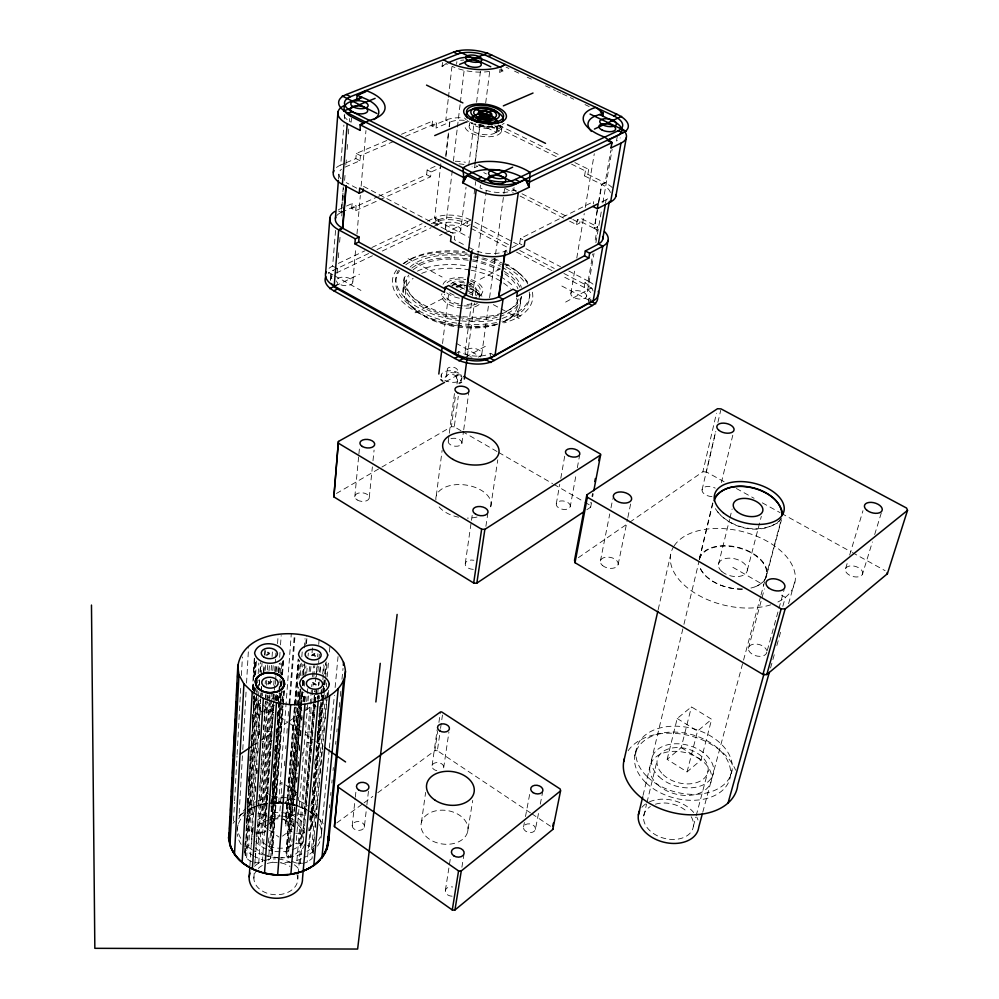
<?xml version="1.0" encoding="UTF-8"?>
<svg xmlns="http://www.w3.org/2000/svg" width="999" height="999" viewBox="0 0 999 999"><rect width="100%" height="100%" fill="white"/><g stroke="black" fill="none" stroke-linecap="round" stroke-linejoin="round"><path stroke-width="0.75" stroke-dasharray="5 3.75" d="M233.504 820.991L234.515 802.422M234.603 800.873L237.038 756.006M237.113 754.457L240.896 684.827M241.396 675.536L242.407 656.967M237.113 831.405L237.312 827.696M243.881 812.587L239.023 815.983L242.432 755.706M242.794 749.525L246.204 689.248M246.553 683.066L248.564 647.527M252.41 689.884L254.333 657.654M252.784 688.935L254.608 658.241M253.122 689.335L253.484 683.191M253.858 677.047L254.857 660.152M253.634 690.571L253.821 687.462M254.47 676.56L255.407 660.976M247.228 802.734L247.515 798.076M248.539 781.031L248.813 776.385M249.75 760.888L250.025 756.231M250.949 740.734L251.236 736.088M252.26 719.043L252.535 714.385M253.471 698.925L253.646 695.853M253.746 694.317L254.208 686.65M254.845 675.911L255.769 660.576M251.748 861.65C242.67 858.541 244.48 847.814 245.467 840.409M246.029 831.106L246.778 818.718M247.24 810.963L247.989 798.563M248.451 790.808L249.3 776.86M249.762 769.118L250.512 756.718M251.161 745.866L251.823 735.014M252.285 727.272L253.034 714.872M253.496 707.117L254.158 696.266M254.52 690.072L254.708 686.975M246.94 818.705L246.378 828.009L252.148 831.967M247.04 817.157L248.164 798.538M248.539 792.332L249.475 776.822M249.563 775.274L250.687 756.655M250.774 755.107L251.998 734.939M252.085 733.391L253.209 714.772M253.496 710.139L254.333 696.315M255.619 674.812L256.456 660.988M244.718 852.809L245.729 840.908M245.829 839.36L251.261 749.487M251.348 747.939L254.533 695.254M254.62 693.706L254.995 687.512M245.205 855.431L251.598 750.012M251.686 748.463L254.782 697.314M255.17 691.108L255.357 688.011M245.167 850.211L246.541 847.801L255.694 697.552M246.616 857.879L256.693 693.556M256.78 692.007L257.068 687.349M248.576 830.069L256.755 696.852M256.855 695.316L257.13 690.709M257.605 683.029L257.792 679.957M258.179 673.813L258.828 663.061M246.541 847.801L248.714 845.753L257.829 698.651M258.404 689.36L258.978 680.069M257.892 706.917L258.466 697.702M258.554 696.166L258.841 691.558M259.228 685.414L259.603 679.27M260.09 671.603L260.652 662.387M247.902 816.658L251.261 814.747L258.479 698.588L253.284 701.985M259.34 684.802L259.715 678.671M260.102 672.539L260.677 663.348M251.436 831.68L259.703 699.999M261.238 675.436L262.013 663.149M249.925 865.758L252.085 831.593M258.329 736.375L260.664 699.425M260.751 697.876L261.051 693.269M261.139 691.72L261.438 687.1M260.764 698.701L251.561 844.192L248.714 845.753M260.864 697.152L261.151 692.519M261.251 690.971L261.538 686.325M252.959 832.142L253.359 825.823L252.959 826.523A27.285 19.618 3 0 0 253.072 836.712M254.245 811.875L254.733 804.133M255.519 791.745L256.019 784.003M256.706 773.151L257.292 763.86M257.979 753.021L258.466 745.279M259.166 734.427L259.752 725.137M257.08 773.576L257.28 770.479M259.553 734.864L259.752 731.768M260.826 714.747L261.026 711.65M263.574 671.678L264.061 664.01M264.648 654.82L264.935 650.224M262.387 695.928L262.525 692.707M263.873 672.589L264.373 664.81M264.972 655.469L265.272 650.811M265.197 670.404L265.597 664.223M265.197 683.878L265.397 680.781M253.871 878.221L254.283 872.002M254.782 864.247L255.494 853.383M256.006 845.616L256.805 833.203M258.541 805.806L259.24 794.967M259.752 787.237L260.564 774.849M260.964 768.668L261.875 754.732M262.275 748.538L263.087 736.163M263.486 729.969L264.398 716.046M264.498 714.497L265.309 702.122M265.609 697.477L265.809 694.417M266.408 685.227L266.808 679.095M267.407 669.917L267.807 663.786M255.732 853.396L255.12 862.699L262.325 862.774L273.189 704.819M255.831 851.847L265.659 701.535M265.759 699.987L266.171 693.793M255.544 832.841L258.304 833.079L266.97 701.735M267.083 700.187L267.482 694.005M269.018 670.829L269.418 664.647M258.454 842.931L267.782 702.197M267.882 700.649L268.294 694.467M267.095 816.108L261.551 813.923L269.006 702.534M273.089 694.33L272.777 698.925L269.318 697.889L269.518 694.829M270.23 684.115L270.542 679.52M271.154 670.329L271.566 664.21M272.078 656.555L272.39 651.96M258.729 863.086L269.443 703.521M269.543 701.972L270.067 694.23M258.304 833.079L261.85 832.791L271.253 693.768M272.814 670.604L273.239 664.422M262.025 843.318L272.115 694.892M264.847 814.934L272.465 703.571M273.726 685.152L274.038 680.556M274.663 671.378L275.499 659.128M275.612 657.604L275.924 653.009M268.232 829.37L264.685 826.81L267.02 792.856L270.779 790.234M273.614 698.626L273.938 693.98M273.601 701.098L266.546 803.633L261.064 804.844L267.382 803.433L257.954 805.681M273.714 699.537L274.25 691.77M274.35 690.222L274.675 685.551M275.637 671.578L276.174 663.811M277.56 643.606L278.209 634.29M261.85 832.791L265.135 831.842L265.996 819.492M266.096 817.944L268.444 783.978M268.556 782.442L271.004 746.927M271.116 745.379L273.988 703.683M274.001 702.684L274.638 694.43M275.274 684.278L275.487 681.206M275.599 680.531L276.661 664.335M275.362 700.599L275.799 694.417M276.199 694.392L275.774 700.524L275.15 700.112M277.797 671.44L278.334 663.786M276.598 700.823L277.035 694.605M278.559 672.864L279.221 663.548M279.658 657.33L280.095 651.123M280.519 644.904L281.181 635.589M276.985 700.799L277.397 693.656M277.085 700.399L277.51 694.268M279.021 672.802L279.67 663.611M270.979 803.084L271.191 799.987M272.178 786.076L272.515 781.43M273.489 767.519L273.714 764.422M274.7 750.499L275.025 745.866M276.011 731.942L276.236 728.845M277.223 714.934L277.435 711.837M278.209 701.036L278.746 693.381M278.858 691.845L279.183 687.262M280.157 673.488L280.919 662.774M268.469 842.869L269.018 835.114M269.78 824.275L270.329 816.52M270.991 807.217L271.428 801.011M272.203 790.172L272.752 782.417M273.526 771.565L274.076 763.81M274.737 754.507L275.399 745.217M275.949 737.462L276.498 729.707L287.7 722.165L277.272 714.997M277.26 718.955L277.797 711.276M278.459 702.072L279.108 692.856M279.221 691.32L280.095 679.033M279.732 692.856L270.08 828.308L271.803 823.438L270.704 817.107M272.078 797.876L270.979 813.323L271.94 813.049A27.285 19.618 3 0 1 278.921 812.487M272.178 796.328L273.389 779.332M273.501 777.784L277.135 726.81M277.235 725.262L278.783 703.646M280.17 686.625L280.719 678.845M280.831 677.285L281.943 661.713M280.469 693.094L268.519 860.201L270.679 858.129L272.427 853.109L283.167 706.243M280.856 687.125L281.306 680.906M281.755 674.675L282.754 660.676M271.391 825.961L279.995 706.118M280.107 704.557L280.881 693.668M281.443 685.888L281.78 681.218M282.23 674.987L283.229 660.988M271.803 823.438L281.306 691.183M281.755 684.964L282.093 680.294M282.542 674.063L283.541 660.064M272.427 853.109L270.479 848.064L280.719 705.881M280.831 704.332L281.73 691.97M270.679 858.129L282.792 691.071M271.903 850.499L283.491 691.296M272.015 855.706L282.967 705.719M283.079 704.17L284.103 690.259M283.279 704.695L284.303 690.784M278.709 802.884L291.283 633.753M281.943 798.363L282.18 795.254M284.403 765.783L284.752 761.126M285.702 748.726L285.926 745.616M286.875 733.204L287.225 728.558M288.162 716.146L288.511 711.488M289.098 703.733L294.268 635.476M289.847 703.771L295.03 635.526M294.418 707.067L285.314 823.613L298.339 659.54M294.53 705.519L298.177 658.89M285.851 826.148L298.888 659.839M285.702 821.103L286.988 818.78L295.791 706.967M295.916 705.406L299.45 660.376M296.878 707.28L287.275 828.533L292.37 832.179M296.99 705.731L298.476 687.075M299.213 677.747L300.437 662.2M330.644 279.108L331.019 274.35M338.511 179.071L338.986 173.027M300.349 706.967L288.137 858.303L286.139 853.246L299.338 687.949M300.324 675.536L301.311 663.111M301.81 656.905L302.422 649.15M335.564 230.394L332.63 266.084A27.398 13.998 6.3 0 0 328.634 268.669M336.476 167.532A28.409 13.437 6.6 0 1 340.721 165.047L343.881 125.037M344.368 118.881L344.73 114.261M286.139 853.246L297.977 707.117M298.089 705.569L299.45 688.586M286.688 855.856L300.012 689.085M286.538 850.661L287.849 848.263L300.587 689.335M289.498 830.581L300.886 688.686M302.073 675.774L302.847 664.21M304.308 647.876L305.057 638.573M300.474 705.431L301.586 691.533M286.988 818.78L291.833 815.296L301.86 691.171M302.447 685.227L302.747 680.307M303.321 674.387L303.996 664.785M305.706 644.942L306.456 635.639M300.786 707.891L302.148 691.083M302.647 684.977L303.022 680.394M303.509 674.275L304.37 663.573M287.849 848.263L289.972 846.215L301.236 707.205M301.361 705.669L302.485 691.87M302.972 685.739L303.346 681.143M343.281 186.813L341.221 212.437A22.353 10.952 6.5 0 0 336.7 215.697M293.394 804.744L284.415 803.159L295.092 805.331L293.394 804.744L301.311 707.117M301.436 705.569L302.572 691.62M303.072 685.414L303.571 679.22M303.696 677.672L304.832 663.723M306.468 643.568L306.968 637.374M338.511 210.976L341.458 212.312L343.394 188.199M337.113 273.189L337.737 265.447M338.361 257.717L338.861 251.536M339.61 242.257L340.11 236.064M341.733 215.959L342.108 211.326M342.982 200.499L343.356 195.854M344.605 180.382L345.105 174.201M345.854 164.922L346.478 157.193M347.103 149.45L347.727 141.721M348.351 133.991L348.851 127.797M349.35 121.616L349.6 118.519M351.473 118.157L351.149 122.178A23.214 10.452 6.8 0 1 343.968 115.547M292.882 825.961L293.506 818.193M294.018 811.975L294.655 804.207M295.417 794.879L295.916 788.661M296.428 782.454L297.19 773.126M297.702 766.907L298.464 757.579M299.101 749.812L299.725 742.045M300.237 735.826L300.999 726.498M301.511 720.279L302.135 712.512M303.022 701.623L303.783 692.307M304.295 686.088L304.932 678.321M305.057 676.76L305.944 665.883M290.647 857.329L290.896 854.245M291.908 841.895L292.17 838.81M293.169 826.448L293.431 823.363M294.443 811.013L294.693 807.916M295.704 795.566L295.954 792.482M296.84 781.668L297.215 777.035M298.102 766.233L298.476 761.6M299.363 750.786L299.737 746.153M300.624 735.339L301.011 730.706M301.885 719.904L302.148 716.82M303.409 701.373L304.033 693.656M304.37 701.148L304.882 694.954M306.668 673.239L307.305 665.484M308.067 656.168L308.329 653.071M304.558 701.273L305.195 693.568M304.82 701.985L305.457 694.317M297.165 815.746L297.427 812.649M298.401 800.574L298.713 797.214M302.173 755.531L302.41 752.409M304.745 724.65L304.995 721.328M305.906 710.751L306.156 707.342M306.668 701.485L307.317 693.768M307.33 693.356L307.717 688.698M309.141 671.603L309.653 665.384M308.416 695.953L296.041 843.705L303.122 843.793L315.297 703.908M310.502 671.453L311.014 665.247M312.05 652.846L312.575 646.64M351.673 208.466L352.085 203.559L356.144 205.719L355.719 210.627L351.673 208.466L377.123 197.003M346.228 162.7L355.869 158.579L356.293 153.484L387.337 140.285M302.647 863.286L296.678 863.111L310.04 705.656M310.165 704.12L311.875 684.452M312.537 676.685L313.461 665.821M299.575 843.406L311.388 705.032M311.513 703.483L313.037 685.826M313.823 676.523L314.76 665.671M297.814 878.596L298.089 875.499M298.214 873.95L301.81 832.204M345.092 167.108L360.002 160.714L360.439 155.632L394.268 141.184M313.761 701.723L304.545 808.578L306.393 809.689M313.898 700.174L314.697 690.883M315.509 681.58L316.845 666.096M317.645 656.805L317.907 653.708M318.718 644.417L319.118 639.772M295.692 833.203L302.734 833.291L315.085 690.434M316.296 676.46L317.232 665.584M300.274 863.486L314.023 704.545M314.161 702.996L314.822 695.292M315.035 703.908L305.332 815.484L298.551 814.098M315.172 702.359L315.709 696.153M315.846 694.605L316.246 689.959M317.869 671.365L318.806 660.514M318.943 658.965L319.343 654.32M315.434 702.347L315.984 696.128M316.109 694.58L316.521 689.909M352.822 281.855L355.769 247.889M356.98 234.003L360.327 195.404M361.126 186.139L365.959 130.557M317.282 699.1L317.557 696.041M317.682 694.517L318.756 682.305M319.692 671.628L320.229 665.521M317.719 698.863L317.994 695.754M318.943 684.889L319.218 681.793M320.042 672.477L320.579 666.271M318.256 699.662L318.669 695.042M319.405 698.751L319.692 695.641M309.016 827.721L308.741 830.831L310.814 828.82L312.425 823.975L311.863 821.453L322.615 702.122M309.702 819.967L310.402 812.212M310.951 806.006L311.638 798.238M312.2 792.032L312.887 784.277M313.436 778.071L314.136 770.316M314.685 764.11L315.372 756.355M315.934 750.149L316.621 742.382M317.17 736.176L318.007 726.872M318.144 725.324L319.243 712.911M319.38 711.35L320.08 703.596M320.904 694.293L321.316 689.635M322.702 674.113L323.526 664.81M320.804 702.884L310.414 819.093L311.863 821.453M321.353 696.678L322.053 688.935M322.877 679.632L324.263 664.135M317.857 737.574L321.004 702.359M321.828 693.181L322.24 688.586M303.833 863.173L307.13 862.199L321.516 701.835M321.653 700.287L322.202 694.118M310.814 828.82L322.252 701.648M322.402 700.099L323.651 686.138M323.788 684.59L324.213 679.932M324.775 673.726L325.749 662.874M313.661 853.546L313.087 850.948L309.365 846.428L322.377 701.935M322.515 700.386L323.776 686.4M323.913 684.839L324.325 680.182M322.752 700.574L323.314 694.38M323.451 692.831L324.013 686.625M324.151 685.077L324.575 680.431M325.137 674.225L326.248 661.837M312.075 826.485L323.651 699.974M323.788 698.426L324.213 693.768M324.126 693.156L325.474 679.819M325.612 678.271L327.16 661.226M311.626 848.526L325.649 694.705M326.348 686.937L326.598 683.004M327.16 676.81L328.708 659.777M329.42 652.035L329.982 645.841M326.598 699.849L312.038 858.553L307.13 862.199M326.748 698.313L327.31 692.145M313.087 850.948L313.374 847.839M313.948 841.62L314.66 833.853M315.234 827.634L315.946 819.867M316.096 818.318L317.232 805.881M317.37 804.332L318.381 793.456M318.943 787.237L319.668 779.47M320.229 773.251L322.24 751.51M322.377 749.949L323.376 739.073M323.951 732.854L324.663 725.087M325.237 718.88L325.949 711.101M326.099 709.552L327.098 698.676M327.235 697.127L327.66 692.457M328.309 695.029L328.733 690.371M456.393 325.674L451.785 325.112L451.923 323.664L451.623 326.011M329.233 749.475L322.315 822.239L323.214 823.85M329.383 747.926L334.378 695.279M335.115 687.537L338.049 656.58M321.403 832.442L321.865 827.547M354.807 496.79L358.753 455.544M358.903 454.021L359.628 446.391M329.42 807.779L329.72 804.682M330.632 795.391L330.931 792.294M331.843 783.004L332.143 779.907M333.054 770.616L333.354 767.519M335.627 744.28L335.926 741.183M336.825 731.892L337.138 728.795M338.037 719.505L338.349 716.395M339.248 707.105L339.697 702.459M340.309 696.266L340.909 690.072M341.97 679.233L343.032 668.381M369.28 497.365L372.377 466.87M372.989 460.764L374.076 450.087M403.072 291.845L404.12 281.968M352.197 825.898L355.144 798.725M355.319 797.214L355.969 791.171M378.534 196.366L426.623 174.713L427.147 169.917L435.364 166.234M431.955 126.049L432.505 121.091L436.575 123.114L436.014 128.072L431.955 126.049L445.829 120.117A26.898 12.175 8 0 1 463.848 117.857M442.719 62.45L441.908 66.471L446.603 63.299M379.745 199.763L430.606 176.761L431.143 171.965L440.547 167.72M364.335 827.197A6.156 4.421 5.6 0 0 356.443 821.678A6.156 4.421 5.6 0 0 354.208 829.07A6.156 4.421 5.6 0 0 364.335 827.197L366.758 806.093M366.883 804.944L368.831 787.986M440.846 163.786L434.677 217.77L438.049 224.413A20.742 10.202 7.8 0 1 466.92 226.224L469.68 227.66M464.31 120.305A21.516 9.74 8 0 0 449.875 122.128L445.829 120.117L448.264 98.789M448.439 97.265L451.923 66.796M445.804 155.357L448.414 132.755M449.113 126.736L449.637 122.215L436.014 128.072M427.697 221.079L434.777 217.72L438.573 219.817L438.049 224.413L432.467 227.073M445.866 156.768L448.663 132.667M449.35 126.648L449.875 122.128L445.829 120.117M456.58 64.223L456.88 61.651M445.517 227.497L452.485 168.769M453.396 161.039L457.242 128.584M457.43 127.035L460.177 103.846M460.364 102.298L464.21 69.843M442.545 343.556L448.901 291.733M469.293 125.337L469.605 122.815M441.083 376.723L441.358 374.538M460.689 230.444A7.755 3.809 7.8 0 0 450.474 225.112A7.755 3.809 7.8 0 0 448.139 231.393A7.755 3.809 7.8 0 0 460.689 230.444L466.046 187.2M468.731 165.572L473.913 123.876M476.598 102.248L480.432 71.366M445.167 377.522C446.491 372.015 458.678 373.901 457.405 379.932M446.291 376.848L447.29 368.943M470.779 220.055L467.495 221.641L466.92 226.224L470.204 224.638M479.795 124.263L474.3 167.807L477.634 166.284A26.486 12.425 7.9 0 0 474.875 165.022M475.324 161.925L474.575 167.932L472.09 166.808M475.524 160.427L480.069 124.388L496.166 132.343L499.537 130.844L500.187 125.924L561.026 155.782M474.113 193.943L475.674 181.643M485.676 103.072L489.735 71.204M436.301 495.766L442.12 450.362M458.491 355.207L458.953 351.611A22.54 12 8.2 0 0 490.659 353.271L494.88 355.731M480.444 185.227L480.094 187.937A23.926 11.251 8.4 0 0 513.686 190.16L517.057 191.958M448.289 440.909L449.088 434.777M449.288 433.241L454.87 390.309M456.493 378.858L457.517 370.954A5.232 2.847 7.8 0 0 450.636 367.095A5.232 2.847 7.8 0 0 449.051 371.815A5.232 2.847 7.8 0 0 457.517 370.954M381.88 467.07L451.411 426.698L455.594 394.642M456.993 383.953L458.179 374.787L461.113 374.937L460.302 381.044M499.95 69.967L499.612 72.527L502.559 70.904L502.897 68.344M461.014 430.719L454.283 426.823L458.291 396.303M465.184 351.236L471.64 302.123M472.44 295.991L477.485 257.617M477.697 256.081L486.775 187.025M461.488 380.731L461.775 378.546M496.166 132.343L496.828 127.41L500.187 125.924M467.357 356.218L474.413 302.947M475.424 295.329L476.024 290.771M497.24 130.707L498.076 124.4M479.045 298.539L479.982 291.546M501.436 131.518L502.547 123.214M461.838 443.581A6.931 3.946 7.9 0 0 452.709 438.299A6.931 3.946 7.9 0 0 450.636 444.88A6.931 3.946 7.9 0 0 461.838 443.581L463.499 431.331M463.711 429.795L468.893 391.496M481.743 354.483L488.499 305.407M489.56 297.739L504.57 188.886M421.416 822.389L425.624 792.394M432.105 765.509L437.175 729.732M490.147 356.855L490.659 353.271M504.657 254.121L505.082 251.061L510.564 248.301M513.686 190.16L514.073 187.45M504.907 254.008L505.344 250.949M377.784 792.731L434.902 750.674L437.649 731.33M438.923 722.402L440.397 711.987M530.506 812.886L437.362 750.724L440.347 729.894M440.559 728.408L442.47 715.022M465.309 563.236L471.253 521.878M471.466 520.342L472.352 514.223M511.863 247.64L519.68 243.656L520.442 238.499L593.743 201.473L593.319 203.983M443.668 767.856L448.926 732.117M485.889 526.361L487.724 514.123M519.88 306.493L521.353 296.703A59.441 30.382 8 0 1 503.621 312.437M490.746 506.568L497.777 459.815M445.404 890.234L450.811 855.668M461.888 867.244L463.836 855.231M467.632 831.805A23.614 16.896 8.3 0 0 436.413 810.713A23.614 16.896 8.3 0 0 429.408 839.197A23.614 16.896 8.3 0 0 467.632 831.805L472.714 800.424M569.617 221.179L576.498 224.663L577.297 219.867L580.544 218.207L597.527 226.773L594.655 243.369M584.565 175.924L585.389 170.954L588.673 169.355L587.849 174.313L584.565 175.924L601.873 184.465A22.178 10.402 9.6 0 1 610.601 193.881M576.498 224.663L579.745 223.002L580.544 218.207M570.866 293.356L574.987 268.806M576.785 258.067L584.253 213.574M585.277 207.43L594.28 153.734M597.165 210.102L594.293 228.459A21.828 10.614 9.6 0 1 598.289 230.931M598.476 202.522L601.61 184.315L605.144 182.829A27.722 12.999 9.6 0 1 612.237 187.55M592.994 284.166A26.761 13.561 9.6 0 0 588.261 281.131L584.939 282.804L584.14 287.412A21.366 10.864 9.6 0 1 591.695 294.193M597.439 210.252L594.293 228.459L597.527 226.773L594.03 228.309L577.297 219.867M598.738 202.672L601.873 184.465L605.144 182.829L610.726 150.612M588.124 281.056L592.832 253.921M586.575 296.403A8.004 4.071 9.7 0 0 575.661 290.709A8.004 4.071 9.7 0 0 573.913 297.565A8.004 4.071 9.7 0 0 586.575 296.403L594.03 253.484M595.891 242.757L601.748 209.028M602.822 202.897L612.137 149.251M588.324 302.123L588.923 298.639A21.404 10.852 9.6 0 0 591.683 296.491M605.481 202.909L606.206 199.738A22.178 10.402 9.6 0 0 609.028 197.702M617.157 137.063L616.47 140.984A22.64 10.102 9.6 0 0 620.229 137.874M556.293 503.796L559.727 484.353M560.789 478.359L565.009 454.433M570.267 506.568A7.118 4.183 10.1 0 0 560.601 500.974A7.118 4.183 10.1 0 0 558.965 508.041A7.118 4.183 10.1 0 0 570.267 506.568L576.261 473.676M577.347 467.707L579.532 455.744M523.538 826.985L524.375 822.527M525.486 816.583L530.219 791.32M586.788 509.765L590.659 507.18L590.834 502.385M591.97 496.428L592.532 493.444M590.659 507.18L591.52 502.709M592.657 496.74L593.219 493.756M535.402 829.407A6.056 4.308 11 0 0 527.26 823.95A6.056 4.308 11 0 0 525.736 831.255A6.056 4.308 11 0 0 535.402 829.407L539.135 810.102M540.284 804.158L542.582 792.282M600.424 560.951L609.765 513.923M610.976 507.854L612.787 498.751M618.156 564.472L627.522 519.018M627.834 517.494L630.656 503.858M658.179 609.652L670.591 554.957M634.79 755.906L636.151 749.987M629.72 522.227L702.884 471.765L716.47 413.224M702.072 489.835L715.808 430.994M724.088 481.718L706.343 471.915L715.808 431.406M717.906 422.402L720.704 410.402M699.3 558.853L712.924 501.835M643.044 795.416L683.578 625.849M683.94 624.338L698.813 562.15M699.525 559.14L713.161 502.122M721.39 482.592L733.703 431.356M643.706 816.021L646.603 803.995M646.965 802.497L657.142 760.414M667.157 759.352L677.197 718.506L691.42 706.867L711.663 719.28L701.036 759.989L687.062 771.902L667.157 759.352L681.206 747.589L691.42 706.867M718.431 564.46L729.545 519.505M729.919 518.006L732.142 509.015M687.062 771.902L697.527 731.081L711.663 719.28M747.339 570.204L761.325 516.371M693.418 826.111L695.804 817.132M696.203 815.634L708.129 770.716M702.759 812.249L760.601 596.515M761.001 595.017L781.443 518.768M766.97 573.863L781.405 520.092M748.413 648.314L764.385 588.886M730.531 775.249L732.155 769.367M767.269 650.524L784.128 589.685M782.816 606.356L785.326 597.352L778.583 593.493M770.541 667.994L774.737 653.034M776.835 645.554L781.031 630.594M788.586 603.671L795.304 579.732M845.678 568.381L847.452 562.462M849.662 555.069L862.974 510.689M862.399 574.45A8.941 5.195 15.8 0 0 851.96 565.871A8.941 5.195 15.8 0 0 847.726 573.963A8.941 5.195 15.8 0 0 862.399 574.45L872.402 541.933M874.674 534.54L881.942 510.876M304.932 844.342L302.772 848.376L295.254 854.307M779.033 521.441L781.131 517.957M233.042 823.338L234.753 821.24M780.993 519.318C762.761 537.824 725.137 528.496 713.985 506.068M257.342 826.185C262.837 820.728 270.941 818.993 278.446 818.793M257.754 819.867L265.459 814.884M262.7 711.925L267.17 708.041L277.335 704.008M239.023 815.983L243.968 812.349M336.813 822.901L362.887 803.696M364.136 802.784L372.827 796.39M282.505 836.113L292.357 828.983M264.685 826.81L268.394 824.175M269.63 823.288L279.508 816.245L282.055 782.354L272.028 789.347M285.127 802.185L296.366 794.217M445.529 64.061L442.282 66.321L447.365 64.273M578.384 557.642L628.433 523.114M252.497 745.866L271.94 732.779A8.029 5.482 3.1 0 0 262.262 731.705M288.936 721.328L302.135 712.449M305.632 710.089L314.011 704.457A7.855 5.295 4.4 0 1 316.146 706.867M606.206 199.738L599.45 203.172M455.457 353.671L458.953 351.611M336.426 493.469L380.544 467.844M409.852 259.64L412.55 258.129M445.929 381.606L458.179 374.787M289.972 846.215L292.757 844.667M465.609 357.18L487.837 344.942M565.634 302.085L591.62 287.774M592.182 288.786A26.698 13.586 9.6 0 0 587.325 285.677L584.14 287.412L562.075 275.899M415.035 312.837L445.167 297.302M460.314 289.498L462.837 288.199M469.055 284.99L471.553 283.704M480.194 279.258L500.374 268.856M505.744 266.084L508.441 264.698M505.057 321.054L507.492 319.855M335.252 285.939L359.453 274.238M439.597 235.489L442.12 234.278M444.63 233.067L466.421 222.527M336.351 272.964L372.565 255.669M382.317 251.024L431.081 227.735M446.541 376.049L447.44 375.624M368.619 253.521L332.367 270.766A27.335 14.023 6.3 0 0 328.271 273.414M376.985 249.55L425.786 226.336M431.356 223.689L434.153 222.365A25.937 12.75 7.8 0 1 467.507 223.364M338.336 263.386L364.86 250.824M371.84 247.515L422.102 223.726M255.332 806.38L247.515 810.027L257.567 805.843M355.719 210.627L378.334 200.412M338.511 209.64L352.085 203.559M341.458 212.312L356.144 205.719M334.078 285.976L337.949 284.24A21.903 11.201 6.3 0 1 335.976 283.004M265.135 831.842L265.821 831.543M405.557 136.364L436.575 123.114M340.721 165.047L344.855 163.287M401.448 134.291L432.505 121.091M502.36 318.444L518.206 311.95L517.357 317.595L520.566 315.984L515.247 313.411A67.557 34.528 8 0 0 530.019 292.282M251.261 814.747L253.758 813.973M291.646 855.956L280.831 857.966M302.734 833.291L304.495 832.779L302.06 828.77L297.64 824.699M291.833 815.296L295.067 814.385M260.389 804.969L258.217 805.569L266.833 803.808M271.765 803.084L272.565 802.996M434.902 750.674L437.362 750.724M280.145 802.809L272.789 802.996L281.593 803.009L269.992 803.271M702.884 471.765L706.343 471.915M451.411 426.698L454.283 426.823M271.603 802.984L282.967 803.146M258.029 813.536L261.551 813.923M281.243 819.093L291.97 821.553M279.408 858.079L267.033 855.693M285.564 803.396L292.807 804.57M457.917 325.861L467.12 326.998A59.228 30.494 8 0 0 500.749 322.852M291.733 804.42L283.241 803.146M451.785 325.112L451.436 325.05A59.228 30.494 8 0 1 409.041 276.885M268.481 697.739L269.318 697.889M293.306 862.062L296.678 863.111M295.704 805.456L307.068 809.964M299.588 806.643L308.104 810.401M259.49 715.659L253.396 711.675M506.056 67.12L508.878 68.456M514.51 71.129L518.743 73.139M527.197 77.148L531.418 79.158M545.516 85.839L555.382 90.522M556.793 91.196L561.013 93.194M562.425 93.869L573.701 99.213M584.977 104.57L589.198 106.568M499.887 69.618L503.021 71.116L501.198 68.631M574.85 162.575L588.673 169.355M496.828 127.41L557.717 157.355M571.553 164.148L585.389 170.954M489.985 126.149L499.537 130.844M587.849 174.313L605.144 182.829M588.923 298.639L591.096 299.725M483.803 172.615L486.438 173.938M512.35 188.898L516.471 190.984M521.977 193.769L571.49 218.818M572.864 219.518L579.745 223.002M504.92 188.386L513.174 192.57M520.054 196.054L564.11 218.381M427.147 169.917L431.143 171.965M426.623 174.713L430.606 176.761M356.293 153.484L360.439 155.632M520.442 238.499L522.702 239.673M355.869 158.579L360.002 160.714M519.68 243.656L521.94 244.83M474.925 222.215L512.2 241.583M513.573 242.307L520.479 245.891M525.998 248.763L560.514 266.708M568.793 271.016L588.261 281.131M472.952 226.074L511.538 246.179M519.805 250.487L554.258 268.431M563.898 273.464L587.325 285.677M471.053 228.384L508.291 247.827M516.57 252.135L552.422 270.854M507.355 252.248L505.082 251.061A23.414 11.551 8.3 0 1 472.202 249.063L467.832 246.765M332.63 266.084L336.738 268.232M437.325 220.692L469.006 237.312M561.875 286.039L589.385 300.474M434.153 222.365L438.049 224.413L434.777 217.72A25.986 12.725 7.8 0 1 470.654 219.992M363.549 186.363L454.932 234.428L454.308 239.623L466.483 246.054M356.705 188.162L346.228 182.63M408.104 258.691L442.107 277.023M452.447 282.592L466.745 290.309M468.056 291.021L473.289 293.831M493.331 304.645L519.218 318.606M308.966 811.013L316.021 816.008L310.914 812.387L314.61 814.597M736.363 488.499L754.108 498.301M762.299 502.822L780.032 512.612M781.405 513.374L850.998 551.81M852.359 552.572L885.114 570.654M328.521 272.44L333.304 275.087M334.49 275.749L360.939 290.422M456.156 343.256L480.769 356.918M777.309 523.701L776.573 523.289C757.167 534.84 727.959 527.435 715.384 508.853M307.43 845.354L309.365 846.428M265.622 855.256L259.877 852.022L255.469 847.851M732.879 567.332L763.773 585.014M310.739 811.925L313.274 813.386M462.362 431.493L497.365 451.71M498.713 452.485L552.559 483.591M553.908 484.378L583.528 501.473M584.877 502.26L590.259 505.369M677.197 718.506L697.527 731.081M681.206 747.589L701.036 759.989M531.805 813.76L551.211 826.71M253.147 698.413L260.14 703.221A7.905 5.32 3.3 0 0 261.925 711.638M262.487 704.832L273.788 712.599M288.873 722.964L302.922 732.617M305.257 734.228L313.374 739.809M315.696 741.408L322.977 746.415M285.639 784.889L297.615 793.331M267.02 792.856L270.629 795.416M271.828 796.265L282.63 803.958M283.042 818.768L294.817 827.197M269.418 830.219L278.871 837.037M455.656 376.623L456.393 377.26M412.999 308.054L414.997 309.815M318.069 817.756L323.614 824.337M476.111 291.483L477.972 293.231M268.244 845.966L270.479 848.064M517.195 271.366L519.33 273.489M491.171 125.624L492.182 126.96M501.048 68.569L502.559 70.904M269.88 818.543L270.529 819.63M641.907 807.329A30.869 21.404 14.9 0 1 648.251 802.422M649.437 801.847A30.869 21.404 14.9 0 1 693.681 812.487M696.778 817.157A30.869 21.404 14.9 0 1 697.989 820.029M691.183 816.695A25.412 17.62 14.9 0 1 681.83 838.186A25.412 17.62 14.9 0 1 649.225 830.032A25.412 17.62 14.9 0 1 650.411 806.48M655.431 804.22A25.412 17.62 14.9 0 1 687.712 812.299M628.121 750.749A58.317 39.361 14.6 0 1 684.153 734.502A58.317 39.361 14.6 0 1 735.576 770.154M674.225 545.741A63.699 37.912 13.7 0 1 767.22 541.296A63.699 37.912 13.7 0 1 776.061 602.834M770.704 604.832A63.699 37.912 13.7 0 1 696.503 594.08A63.699 37.912 13.7 0 1 673.463 546.965M699.425 559.328A34.453 20.504 13.7 0 1 751.36 552.971A34.453 20.504 13.7 0 1 750.936 588.036M742.245 589.11A34.453 20.504 13.7 0 1 699.575 566.146M765.296 579.02A34.74 20.667 13.7 0 1 751.148 587.986M742.382 589.073A34.74 20.667 13.7 0 1 699.35 565.909M699.2 559.028A34.74 20.667 13.7 0 1 739.797 547.814A34.74 20.667 13.7 0 1 765.921 577.797M711.975 496.615A8.554 4.883 12.7 0 1 702.222 489.235A8.554 4.883 12.7 0 1 715.222 488.136M766.857 652.01A9.441 5.869 15 0 1 753.246 654.757A9.441 5.869 15 0 1 752.122 644.492A9.441 5.869 15 0 1 766.683 650.424M254.533 866.295A26.698 19.655 2.6 0 1 262.262 861.375M264.71 860.489A26.698 19.655 2.6 0 1 275.449 858.928M278.209 859.053A26.698 19.655 2.6 0 1 292.183 863.398M294.28 864.772A26.698 19.655 2.6 0 1 298.614 868.83M303.321 842.07A27.285 19.618 3 0 1 281.331 851.747M279.895 851.76A27.285 19.618 3 0 1 268.644 849.912M266.059 848.938A27.285 19.618 3 0 1 255.881 841.52M281.73 812.637A27.285 19.618 3 0 1 296.029 817.02M298.164 818.393A27.285 19.618 3 0 1 304.92 825.973M294.88 820.766A22.465 16.159 3 0 1 295.629 843.618M291.046 846.165A22.465 16.159 3 0 1 268.431 845.903M267.17 845.329A22.465 16.159 3 0 1 256.918 831.655M257.617 827.472A22.465 16.159 3 0 1 265.497 818.993M269.168 817.394A22.465 16.159 3 0 1 278.996 815.883M280.457 815.946A22.465 16.159 3 0 1 293.793 820.042M296.928 874.412A21.99 16.184 2.6 0 1 273.339 894.58A21.99 16.184 2.6 0 1 256.718 870.166M258.291 868.431A21.99 16.184 2.6 0 1 263.449 864.909M267.195 863.461A21.99 16.184 2.6 0 1 275.524 862.337M281.181 862.936A21.99 16.184 2.6 0 1 289.997 866.433M272.115 740.546A8.029 5.482 3.1 0 1 262.425 741.221M258.616 737.799A8.029 5.482 3.1 0 1 258.579 734.952M265.896 712.437A7.905 5.32 3.3 0 0 273.389 705.893L272.577 704.595A7.905 5.32 3.3 0 0 269.643 702.597M265.697 701.798A7.905 5.32 3.3 0 1 267.732 702.022M314.36 711.95A7.855 5.295 4.4 0 1 306.818 713.161M301.948 710.576A7.855 5.295 4.4 0 1 301.011 706.53M317.52 736.151A7.98 5.457 4.3 0 1 316.908 740.296M312.188 742.756A7.98 5.457 4.3 0 1 304.408 741.183M305.706 732.604A7.98 5.457 4.3 0 1 313.661 732.766M319.618 824.625A42.183 30.332 3 0 1 317.282 846.478M313.524 850.948A42.183 30.332 3 0 1 304.021 857.592M301.386 858.803A42.183 30.332 3 0 1 291.209 861.812M289.872 862.05A42.183 30.332 3 0 1 280.17 862.774M277.372 862.674A42.183 30.332 3 0 1 269.056 861.588M265.996 860.876A42.183 30.332 3 0 1 254.62 856.405M253.334 855.681A42.183 30.332 3 0 1 244.593 848.788M241.159 844.417A42.183 30.332 3 0 1 237.275 834.053M237.263 828.758A42.183 30.332 3 0 1 238.099 824.837M238.524 823.576A42.183 30.332 3 0 1 245.729 813.161M246.878 812.15A42.183 30.332 3 0 1 267.919 802.871M270.941 802.434A42.183 30.332 3 0 1 283.304 802.284M284.852 802.447A42.183 30.332 3 0 1 308.279 811.101M310.801 813.049A42.183 30.332 3 0 1 315.135 817.357M320.08 819.729A42.283 30.332 3 0 1 318.506 840.384M316.009 843.855A42.283 30.332 3 0 1 306.98 851.323M301.81 853.883A42.283 30.332 3 0 1 280.544 857.841M277.747 857.754A42.283 30.332 3 0 1 264.822 855.519M263.324 855.057A42.283 30.332 3 0 1 253.659 850.748M252.41 849.987A42.283 30.332 3 0 1 244.892 843.855M240.684 838.223A42.283 30.332 3 0 1 237.425 827.784M238.798 818.631A42.283 30.332 3 0 1 246.029 808.228M247.165 807.229A42.283 30.332 3 0 1 256.918 801.31M258.242 800.761A42.283 30.332 3 0 1 266.783 798.238M272.827 797.352A42.283 30.332 3 0 1 297.153 800.311M299.925 801.385A42.283 30.332 3 0 1 308.716 806.205M311.238 808.141A42.283 30.332 3 0 1 318.868 817.219M452.085 896.203A6.306 4.658 8.8 0 1 445.317 890.846A6.306 4.658 8.8 0 1 452.684 886.975M436.8 770.666A5.919 4.096 8 0 1 432.217 765.184A5.919 4.096 8 0 1 439.947 762.986A5.919 4.096 8 0 1 443.194 768.843M435.914 500.049A27.822 16.471 8.2 0 1 467.095 485.227A27.822 16.471 8.2 0 1 489.547 509.265M477.023 517.032A27.822 16.471 8.2 0 1 467.382 518.106M458.653 517.207A27.822 16.471 8.2 0 1 438.062 505.506M473.289 569.38A7.468 4.595 8.4 0 1 465.209 563.848A7.468 4.595 8.4 0 1 473.888 560.264M337.425 278.858A8.204 4.208 6.2 0 1 350.699 279.033A8.204 4.208 6.2 0 1 347.752 285.564A8.204 4.208 6.2 0 1 336.488 280.919M468.069 355.831A8.467 4.533 8.2 0 1 467.495 349.051A8.467 4.533 8.2 0 1 479.87 350.574A8.467 4.533 8.2 0 1 478.309 357.093M472.015 357.23A8.467 4.533 8.2 0 1 469.917 356.655M460.689 60.315A27.435 11.813 8.1 0 1 463.923 60.065M455.244 161.251A26.486 12.425 7.9 0 1 465.397 162.25M331.893 278.796A21.903 11.201 6.3 0 1 333.454 270.354M584.939 282.804A21.404 10.852 9.6 0 1 593.056 291.034M438.573 219.817A20.779 10.177 7.8 0 1 467.495 221.641M330.569 280.582A21.866 11.214 6.3 0 1 333.079 275.1M532.355 292.207A70.729 36.226 8 0 1 503.871 322.902M496.678 324.538A70.729 36.226 8 0 1 416.945 312.188A70.729 36.226 8 0 1 396.653 269.817M403.072 263.661A70.729 36.226 8 0 1 467.357 253.234M491.795 258.966A70.729 36.226 8 0 1 501.76 262.887M503.109 263.511A70.729 36.226 8 0 1 528.009 282.605M489.385 71.404A31.843 13.536 8.1 0 1 452.197 66.371M470.154 280.806A17.545 8.979 8 0 1 476.211 295.417M454.07 295.18A17.545 8.979 8 0 1 448.501 291.933M447.09 282.767A17.545 8.979 8 0 1 465.846 279.658M468.481 282.505A13.487 6.906 8 0 1 470.541 294.717M450.711 284.016A13.487 6.906 8 0 1 465.159 281.618M441.783 377.535A10.44 5.694 7.8 0 1 453.409 371.091A10.44 5.694 7.8 0 1 459.49 381.019M457.492 381.83A10.44 5.694 7.8 0 1 444.83 380.282M502.16 312.987A59.441 30.382 8 0 1 462.687 316.621M461.251 316.458A59.441 30.382 8 0 1 405.144 274.088M410.089 267.07A59.441 30.382 8 0 1 470.267 256.431M473.239 256.968A59.441 30.382 8 0 1 500.437 266.246M501.873 267.02A59.441 30.382 8 0 1 521.353 287.437M520.229 298.526A59.228 30.494 8 0 1 502.197 322.302M417.47 271.141A59.228 30.494 8 0 1 467.52 265.896M471.978 266.671A59.228 30.494 8 0 1 499.075 275.949M500.499 276.723A59.228 30.494 8 0 1 513.961 287.063M516.52 298.114A56.481 29.133 8 0 1 502.634 322.277M497.202 324.4A56.481 29.133 8 0 1 425.087 316.758A56.481 29.133 8 0 1 413.136 278.334M421.678 273.414A56.481 29.133 8 0 1 469.83 269.98M471.241 270.242A56.481 29.133 8 0 1 502.36 282.218M503.583 283.042A56.481 29.133 8 0 1 510.302 288.674M479.033 304.57A20.167 10.402 8 0 1 463.374 308.229M462.062 308.129A20.167 10.402 8 0 1 441.933 293.694M456.093 286.975A20.167 10.402 8 0 1 465.109 287.65M470.067 288.973A20.167 10.402 8 0 1 480.407 295.891M477.347 303.546A20.192 10.39 8 0 1 463.673 305.894M462.362 305.794A20.192 10.39 8 0 1 441.933 294.068M451.61 285.252A20.192 10.39 8 0 1 465.409 285.339M466.683 285.602A20.192 10.39 8 0 1 481.88 296.341M471.94 303.696A17.495 9.003 8 0 1 463.449 304.458M458.891 303.883A17.495 9.003 8 0 1 444.605 294.218M456.043 286.126A17.495 9.003 8 0 1 464.947 286.638M469.255 287.787A17.495 9.003 8 0 1 479.22 296.191M501.048 318.793A67.557 34.528 8 0 1 461.663 320.879M460.152 320.704A67.557 34.528 8 0 1 398.414 270.155M403.896 263.699A67.557 34.528 8 0 1 464.647 251.648M493.668 258.491A67.557 34.528 8 0 1 501.698 261.838M505.407 263.686A67.557 34.528 8 0 1 527.784 283.966M497.015 125.899A14.323 6.419 8.2 0 1 483.553 128.159A14.323 6.419 8.2 0 1 470.729 122.44M494.78 125.587A14.286 6.444 8.2 0 1 492.457 134.053A14.286 6.444 8.2 0 1 473.289 131.531A14.286 6.444 8.2 0 1 472.377 122.652M504.133 123.239A21.516 9.615 8.2 0 1 502.31 124.5M501.198 125.062A21.516 9.615 8.2 0 1 467.195 120.592M466.196 119.755A21.516 9.615 8.2 0 1 464.61 118.032M484.003 125.325A18.644 8.329 8.2 0 1 481.58 124.937M498.214 124.863A18.581 8.379 8.2 0 1 487.35 136.788A18.581 8.379 8.2 0 1 465.109 124.538M466.545 122.602A18.581 8.379 8.2 0 1 469.118 121.041M488.898 126.011A5.719 2.572 8.2 0 1 483.528 126.91A5.719 2.572 8.2 0 1 478.409 124.638M492.857 126.024A11.451 5.132 8.2 0 1 474.787 123.651M459.053 163.873A21.191 9.94 7.9 0 1 464.498 164.573M340.984 178.734A22.727 10.752 6.6 0 1 341.483 169.218M469.705 284.665A10.789 5.532 8 0 1 468.993 293.406M452.285 286.151A10.789 5.532 8 0 1 467.357 283.641M469.168 289.435A6.481 3.322 8 0 1 468.668 290.209M456.506 286.963A6.481 3.322 8 0 1 465.546 285.464M457.554 287.175A5.395 2.76 8 0 1 465.097 285.914M471.278 279.683A20.242 10.365 8 0 1 474.413 297.989M459.303 298.189A20.242 10.365 8 0 1 446.278 292.507M443.057 284.353A20.242 10.365 8 0 1 466.308 278.359M518.281 299.001A56.681 29.033 8 0 1 499.962 314.535M498.538 315.022A56.681 29.033 8 0 1 431.755 310.065A56.681 29.033 8 0 1 408.641 275.075M413.136 269.842A56.681 29.033 8 0 1 471.029 260.751M472.44 261.014A56.681 29.033 8 0 1 498.389 269.88M504.895 273.813A56.681 29.033 8 0 1 517.894 288.836M521.49 296.915A59.378 30.42 8 0 1 500.262 316.321M497.177 317.245A59.378 30.42 8 0 1 462.325 319.468M456.568 318.706A59.378 30.42 8 0 1 406.843 273.264M411.863 268.094A59.378 30.42 8 0 1 471.403 259.478M472.877 259.752A59.378 30.42 8 0 1 500.049 269.018M504.245 271.428A59.378 30.42 8 0 1 519.942 287.512M529.195 292.02A67.482 34.565 8 0 1 501.948 321.278M496.515 322.565A67.482 34.565 8 0 1 458.279 323.351M456.78 323.139A67.482 34.565 8 0 1 399.662 270.654M405.781 264.772A67.482 34.565 8 0 1 472.827 255.707M474.213 255.969A67.482 34.565 8 0 1 501.298 264.61M506.318 267.158A67.482 34.565 8 0 1 525.049 282.854M663.086 774.575A26.061 17.507 14.6 0 0 706.718 775.074A26.061 17.507 14.6 0 0 678.021 747.564A26.061 17.507 14.6 0 0 663.086 774.575M658.94 776.585A31.643 21.266 14.6 0 0 711.9 777.122A31.643 21.266 14.6 0 0 676.972 743.756A31.643 21.266 14.6 0 0 658.94 776.585M657.08 784.165A31.543 21.279 14.6 0 0 709.877 784.677A31.543 21.279 14.6 0 0 675.099 751.31A31.543 21.279 14.6 0 0 657.08 784.165M721.977 571.59A14.76 8.779 13.7 0 0 746.603 572.377A14.76 8.779 13.7 0 0 730.069 558.166A14.76 8.779 13.7 0 0 721.977 571.59M602.285 565.297A9.041 5.47 11.3 0 0 617.582 565.809A9.041 5.47 11.3 0 0 607.991 557.092A9.041 5.47 11.3 0 0 602.285 565.297M357.192 499.962A7.268 4.308 6.1 0 0 369.131 498.489A7.268 4.308 6.1 0 0 359.815 492.819A7.268 4.308 6.1 0 0 357.192 499.962M646.178 783.004A48.939 32.892 14.6 0 0 727.984 783.478A48.939 32.892 14.6 0 0 673.576 732.055A48.939 32.892 14.6 0 0 646.178 783.004M647.602 777.085A49.063 32.855 14.5 0 0 729.607 777.597A49.063 32.855 14.5 0 0 675.024 726.173A49.063 32.855 14.5 0 0 647.602 777.085"/><path stroke-width="1.5" d="M560.564 790.871L560.239 789.035L441.633 711.912L440.397 711.987L338.286 785.414L334.428 826.61L452.272 909.977L453.621 910.114L454.932 909.989L552.809 829.42L560.564 790.871L461.276 870.928L459.927 871.053L458.566 870.903L338.386 787.287M552.809 829.42L552.822 828.496M228.846 836.9L237.799 666.383C242.482 635.689 281.693 629.782 307.093 635.826C324.475 640.122 344.118 651.66 345.442 671.415L328.758 840.359C321.603 886.475 242.819 885.838 229.695 843.83M229.583 829.058L230.245 816.658M230.569 810.464L231.293 796.515M231.543 791.87L232.28 777.921M232.517 773.276L233.254 759.327M233.416 756.231L235.377 719.03M235.627 714.385L236.276 701.985M236.601 695.791L237.25 683.391M237.587 677.197L238.237 664.797M237.799 666.383L238.986 674.962L229.907 845.579L233.217 852.459M238.986 674.962L243.931 683.953L234.453 854.644L240.135 860.738M243.931 683.953L252.248 691.97L242.12 862.636L249.787 867.507M249.825 867.307L249.151 878.171A26.698 19.655 2.6 0 0 276.273 898.276A26.698 19.655 2.6 0 0 302.51 878.633L318.182 701.236C331.406 696.665 344.805 686.538 345.442 671.415M252.248 691.97L263.349 698.388L252.372 868.98L261.501 872.264M263.349 698.388L276.461 702.759L264.51 873.201L274.438 874.674M318.182 701.236L304.907 704.233L290.659 704.757L277.66 875.012L287.675 874.55M325.574 273.676L329.87 217.682M333.341 172.303L337.949 112.025M335.414 218.381L338.386 180.582M334.215 286.051L338.711 229.857A27.947 13.699 6.5 0 1 334.865 211.438M363.324 188.948L363.099 191.521L359.253 193.232L342.37 184.315L347.215 123.789L344.58 122.29A29.008 13.062 6.8 0 1 343.107 106.144L345.467 105.032M345.979 185.664L342.52 228.122L338.711 229.857L355.307 238.848L359.103 237.088L358.666 242.058L354.882 243.831L355.307 238.848M346.241 185.814L342.769 228.272L338.711 229.857M304.907 704.233L290.871 874.262L300.262 871.915M356.668 100.574L357.105 95.255L366.009 90.534A39.91 17.807 6.5 0 1 369.33 120.392L360.164 124.763L360.177 130.394M359.253 193.232L359.69 188.074L451.161 236.263L450.537 241.471L468.444 250.936A29.258 14.436 8.3 0 0 509.615 253.434L524.2 245.991L524.962 240.834L598.176 203.684L597.315 208.716L592.894 206.493M444.567 382.367L338.411 441.471L333.866 496.865L473.676 583.016L475.274 583.204L476.835 583.129L584.19 511.5M333.866 496.865L338.411 441.471M781.942 515.484C782.629 488.036 723.688 473.951 714.098 500.749M329.533 696.003L313.773 865.559L320.03 860.089M338.199 688.935L321.878 858.253L325.874 851.785M343.331 665.284L343.631 662.187M343.606 680.544L326.973 849.662L328.459 842.632M338.286 785.414L334.428 826.61M375.874 701.972L380.257 663.348M397.127 614.422L357.63 949.05L94.843 948.326L91.471 605.069M504.657 254.121L498.626 296.853L513.024 289.223L517.457 291.583L503.059 299.238L498.626 296.853A23.014 11.763 8.2 0 1 466.258 295.005L448.688 285.502L444.98 287.412L444.368 292.42L354.882 243.831M438.811 374.038L441.983 348.127M455.307 353.596L462.562 296.928L466.258 295.005L472.003 250.587M468.444 250.936L476.261 189.735L462.512 182.692M465.959 294.855L471.491 251.973M464.323 379.046L466.945 359.253M498.876 296.74L504.907 254.008M494.992 355.669L503.059 299.238A28.771 14.71 8.2 0 1 462.562 296.928L444.98 287.412M509.615 253.434L518.319 192.507L529.445 187.138L525.624 179.42L514.448 184.74A23.976 11.226 8.4 0 1 480.794 182.505L466.995 175.499L463.261 181.493M473.676 583.016L481.643 529.233L338.536 443.281M517.457 291.583L516.72 296.553L588.823 258.054L589.66 253.197L602.809 246.204A27.285 13.262 9.6 0 0 604.482 231.556M476.835 583.129L484.865 529.358L600.611 454.982L600.599 454.095L463.811 376.461M452.272 909.977L458.566 870.903M454.932 909.989L461.276 870.928M229.932 829.882L230.195 828.271M602.859 115.847L603.296 113.262L595.904 107.442A38.749 17.12 9.9 0 0 604.707 137.125L612.125 142.582L610.851 147.989M516.383 292.02L584.49 255.819L585.314 250.974L598.476 244.006A21.828 10.614 9.6 0 0 602.622 236.576M598.276 244.118L605.406 204.32M602.672 239.385L609.378 201.323M593.156 300.861L602.809 246.204L598.476 244.006M597.315 208.716L610.614 201.923L620.991 143.144L622.976 141.995A28.309 12.637 9.6 0 0 620.441 127.522M598.339 294.917L608.029 240.422M615.884 196.279L626.311 137.687M229.171 840.683L229.171 834.802L228.471 837.649L229.495 843.281M586.825 494.88L574.525 560.289L575.012 562.687L762.924 674.437L764.922 674.662L766.807 674.537L887.387 573.751L907.529 510.364L906.568 508.054L721.053 408.891L717.519 408.716L586.825 494.88L587.35 497.24L575.012 562.687M594.805 481.518L595.367 478.533M598.763 460.639L599.338 457.654M593.793 490.771L600.611 454.982M552.797 826.086L553.396 823.126M623.713 761.613L657.829 611.176M638.386 814.934L642.682 796.927M229.171 834.39L229.345 833.703M702.359 813.748L698.751 827.197A30.869 21.404 14.9 0 1 662.662 841.895A30.869 21.404 14.9 0 1 639.597 810.926M762.924 674.437L781.168 608.853L587.35 497.24M728.046 803.046L763.998 673.925M766.807 674.537L785.139 608.978L907.529 510.364M769.28 672.477L737.799 784.677A58.317 39.361 14.6 0 1 673.264 812.724A58.317 39.361 14.6 0 1 624.35 758.753M714.46 498.151C729.307 475.437 778.858 487.549 782.654 514.285M466.995 175.499L463.012 182.942L463.673 177.51L463.074 167.907A41.384 19.456 8.4 0 1 530.094 172.44L529.045 187.325L525.624 179.42M280.507 689.872C292.894 679.832 272.003 668.468 262.45 674.088C245.929 679.42 262.125 697.202 273.976 692.257C291.77 690.659 284.253 671.153 269.73 672.814C257.942 670.029 248.901 686.925 262.749 691.008M358.241 99.6L361.725 97.203L350.125 101.836A23.252 10.427 6.8 0 0 351.586 116.808L364.535 123.389M240.422 753.995L251.286 746.678M357.929 99.725L361.725 97.203M313.311 684.577L314.498 683.791M268.132 683.878L271.428 681.73M311.863 655.456L314.535 653.733M266.745 655.069L269.318 653.446L267.807 652.434M311.301 866.97L303.197 871.028M325.786 276.648A27.335 14.023 6.3 0 0 333.828 290.821L454.695 358.404A28.122 15.035 8.2 0 0 494.305 360.452L592.345 305.507A26.698 13.586 9.6 0 0 597.464 295.966M331.518 283.566A21.866 11.214 6.3 0 0 337.562 289.011L458.329 356.406A22.502 12.025 8.2 0 0 489.972 358.054L588.124 303.284L592.345 305.507M458.866 360.901L464.31 357.892M454.695 358.404L458.329 356.406M333.828 290.821L337.562 289.011M329.658 288.636L335.252 285.939M611.213 147.815L620.991 143.144M519.855 181.843L622.802 132.867A28.409 12.562 9.6 0 0 617.02 114.323L491.783 55.07A27.535 11.738 8.1 0 0 453.596 52.123L346.291 94.53A29.121 12.999 6.8 0 0 348.064 113.199L477.634 179.021A30.02 13.998 8.4 0 0 519.855 181.843L515.197 179.495A24.013 11.201 8.4 0 1 481.468 177.235L352.01 111.601L348.064 113.199M607.242 140.584L617.382 135.764A22.677 10.077 9.6 0 0 612.824 120.891L599.5 114.56M515.197 179.495L618.269 130.707L622.802 132.867M459.203 383.204L461.488 382.142M482.117 181.443L512.674 167.195M594.417 129.071L621.615 116.371M477.634 179.021L481.468 177.235M453.596 52.123L457.754 54.108A22.028 9.391 8.1 0 1 488.349 56.468L613.686 115.872L617.02 114.323M434.715 135.577L466.483 121.828M475.824 117.782L494.255 109.803M503.346 105.869L533.016 93.032M343.594 111.076L375.1 98.389M459.577 64.386L487.749 53.047M488.349 56.468L491.783 55.07M447.927 62.775L457.18 59.078A21.99 9.416 8.1 0 1 487.724 61.426L500.287 67.395L505.157 64.423A37.338 15.797 8.1 0 1 443.618 59.715M346.291 94.53L350.549 96.678L457.754 54.108M365.684 91.846L357.105 95.255L366.995 99.425A34.028 15.247 6.5 0 1 373.951 119.593M363.074 123.851L360.164 124.763L463.673 177.51L470.766 173.214A35.277 16.658 8.4 0 1 520.866 176.586L529.832 181.93L612.125 142.582L608.466 141.084M518.319 192.507L515.684 193.581A29.908 14.061 8.4 0 1 479.445 191.196L476.261 189.735M277.635 691.508L270.167 692.682L266.271 692.245M785.139 608.978L781.168 608.853M484.865 529.358L481.643 529.233M276.461 702.759L290.659 704.757M600.474 111.925L603.296 113.262L595.167 116.034A33.042 14.66 9.9 0 0 591.396 131.393M456.93 50.649L490.746 66.758M590.059 114.073L626.336 131.356M426.536 85.115L462.899 102.909M473.963 108.329L496.278 119.256M507.529 124.763L545.516 143.357M342.22 95.991L376.885 113.461M478.933 164.897L516.283 183.716M347.215 123.789L359.702 130.157M585.314 250.974L589.66 253.197M584.49 255.819L588.823 258.054M590.659 301.149L595.716 303.796M359.103 237.088L342.52 228.122A22.353 10.952 6.5 0 1 335.876 217.008M358.666 242.058L445.379 289.048M489.972 358.054L494.305 360.452M484.415 358.941L490.921 362.55M313.149 654.632L315.272 656.043M312.887 682.704L315.959 684.765M268.519 681.718L269.955 682.692M325.487 748.139L345.567 761.937M440.871 379.608L442.744 381.193M328.371 836.263L328.758 840.359L328.172 836.925C328.634 890.521 225.911 885.888 229.171 832.966M887.162 572.589L887.387 573.751M228.759 836.101L229.171 839.572M249.188 876.897A26.698 19.655 2.6 0 1 250.012 873.089M616.071 194.58A27.722 12.999 9.6 0 1 610.614 201.923M342.37 184.315A28.409 13.437 6.6 0 1 333.928 170.604M598.289 291.333A26.761 13.561 9.6 0 1 593.269 300.811L494.88 355.731A28.184 15.01 8.2 0 1 455.457 353.671L334.078 285.976A27.398 13.998 6.3 0 1 326.149 271.903M590.871 301.136A21.366 10.864 9.6 0 1 589.647 302.272M477.135 122.228A11.464 5.132 8.2 0 1 477.035 114.298A11.464 5.132 8.2 0 1 494.205 117.595A11.464 5.132 8.2 0 1 488.399 124.388M470.067 119.018A14.323 6.419 8.2 0 1 473.151 116.334M493.081 117.77A14.323 6.419 8.2 0 1 498.201 122.715M467.295 117.894A18.644 8.329 8.2 0 1 485.327 108.691A18.644 8.329 8.2 0 1 501.535 122.39M480.457 121.853A5.719 2.572 8.2 0 1 486.088 122.265M479.632 121.091A5.732 2.572 8.2 0 1 480.594 117.732A5.732 2.572 8.2 0 1 488.261 118.744A5.732 2.572 8.2 0 1 488.661 122.278M481.905 122.215A5.732 2.572 8.2 0 1 480.644 121.703M490.659 119.78A6.881 3.084 8.2 0 1 491.058 120.617M352.01 111.601A23.289 10.402 6.8 0 1 350.549 96.678M613.686 115.872A22.727 10.052 9.6 0 1 618.269 130.707M329.308 684.153C327.11 697.926 302.16 696.465 299.65 683.416C302.035 669.792 326.636 671.253 329.308 684.153M327.722 655.019C325.412 668.381 301.099 666.87 298.539 654.233C301.024 641.021 324.987 642.519 327.722 655.019M283.991 653.833C281.468 667.107 257.055 665.883 254.595 653.046C257.305 639.922 281.368 641.133 283.991 653.833M284.653 684.34C280.432 696.915 255.619 694.892 255.232 681.043C259.603 668.631 284.053 670.604 284.653 684.34M736.95 511.588A15.122 8.654 13.5 0 0 762.15 512.524A15.122 8.654 13.5 0 0 745.092 498.401A15.122 8.654 13.5 0 0 736.95 511.588M866.92 510.289A9.178 5.107 15.5 0 0 881.942 510.876A9.178 5.107 15.5 0 0 871.153 502.36A9.178 5.107 15.5 0 0 866.92 510.289M723.239 512.724A35.664 20.33 13.5 0 0 782.542 514.697A35.664 20.33 13.5 0 0 741.982 481.593A35.664 20.33 13.5 0 0 723.239 512.724M718.943 430.357A8.779 4.783 12.6 0 0 733.616 431.019A8.779 4.783 12.6 0 0 723.825 423.139A8.779 4.783 12.6 0 0 718.943 430.357M615.322 500.012A9.278 5.382 11.2 0 0 631.018 500.624A9.278 5.382 11.2 0 0 621.103 491.958A9.278 5.382 11.2 0 0 615.322 500.012M768.406 587.649A9.703 5.782 14.6 0 0 784.502 588.161A9.703 5.782 14.6 0 0 773.488 578.758A9.703 5.782 14.6 0 0 768.406 587.649M308.928 687.524A8.179 5.432 4.6 0 0 322.44 685.389A8.179 5.432 4.6 0 0 312.113 678.496A8.179 5.432 4.6 0 0 308.928 687.524M307.655 658.229A8.042 5.257 4.7 0 0 320.966 656.206A8.042 5.257 4.7 0 0 310.801 649.5A8.042 5.257 4.7 0 0 307.655 658.229M264.236 686.438A8.229 5.457 3.5 0 0 277.922 684.303A8.229 5.457 3.5 0 0 267.682 677.384A8.229 5.457 3.5 0 0 264.236 686.438M263.699 656.992A8.092 5.282 3.6 0 0 277.16 654.969A8.092 5.282 3.6 0 0 267.083 648.239A8.092 5.282 3.6 0 0 263.699 656.992M435.077 800.199A24.038 16.846 8.4 0 0 473.938 792.944A24.038 16.846 8.4 0 0 442.107 771.815A24.038 16.846 8.4 0 0 435.077 800.199M453.683 855.743A6.419 4.645 8.9 0 0 464.073 853.733A6.419 4.645 8.9 0 0 455.606 847.901A6.419 4.645 8.9 0 0 453.683 855.743M358.516 789.822A6.269 4.408 5.8 0 0 368.831 787.986A6.269 4.408 5.8 0 0 360.789 782.454A6.269 4.408 5.8 0 0 358.516 789.822M533.041 792.607A6.169 4.283 10.9 0 0 542.869 790.796A6.169 4.283 10.9 0 0 534.565 785.339A6.169 4.283 10.9 0 0 533.041 792.607M439.61 730.781A6.019 4.083 8.1 0 0 449.363 729.133A6.019 4.083 8.1 0 0 441.458 723.938A6.019 4.083 8.1 0 0 439.61 730.781M452.984 459.403A28.409 16.246 8.2 0 0 498.688 453.783A28.409 16.246 8.2 0 0 460.839 432.205A28.409 16.246 8.2 0 0 452.984 459.403M475.661 514.185A7.63 4.533 8.5 0 0 487.949 512.587A7.63 4.533 8.5 0 0 477.822 506.58A7.63 4.533 8.5 0 0 475.661 514.185M362.362 446.491A7.43 4.258 6.3 0 0 374.55 445.092A7.43 4.258 6.3 0 0 365.022 439.448A7.43 4.258 6.3 0 0 362.362 446.491M568.281 455.644A7.268 4.121 10.1 0 0 579.795 454.245A7.268 4.121 10.1 0 0 569.905 448.676A7.268 4.121 10.1 0 0 568.281 455.644M457.48 392.707A7.068 3.884 8 0 0 468.893 391.496A7.068 3.884 8 0 0 459.565 386.226A7.068 3.884 8 0 0 457.48 392.707M467.957 65.784A8.217 3.509 8.1 0 0 481.193 65.185A8.217 3.509 8.1 0 0 470.317 60.015A8.217 3.509 8.1 0 0 467.957 65.784M602.235 130.107A8.504 3.771 9.7 0 0 615.596 129.321A8.504 3.771 9.7 0 0 603.933 123.764A8.504 3.771 9.7 0 0 602.235 130.107M353.209 112.25A8.729 3.909 6.7 0 0 367.52 111.501A8.729 3.909 6.7 0 0 356.356 105.882A8.729 3.909 6.7 0 0 353.209 112.25M491.158 182.193A9.016 4.233 8.4 0 0 505.631 181.219A9.016 4.233 8.4 0 0 493.618 175.175A9.016 4.233 8.4 0 0 491.158 182.193M471.59 119.805A21.541 9.59 8.2 0 0 506.156 117.82A21.541 9.59 8.2 0 0 477.435 103.933A21.541 9.59 8.2 0 0 471.59 119.805M480.069 120.979A6.881 3.084 8.2 0 0 491.133 120.355A6.881 3.084 8.2 0 0 482.005 115.896A6.881 3.084 8.2 0 0 480.069 120.979M477.859 116.958A11.489 5.12 8.2 0 0 496.316 115.934A11.489 5.12 8.2 0 0 481.056 108.504A11.489 5.12 8.2 0 0 477.859 116.958M476.061 117.757A14.361 6.394 8.2 0 0 499.138 116.471A14.361 6.394 8.2 0 0 480.032 107.193A14.361 6.394 8.2 0 0 476.061 117.757M480.744 115.672A6.893 3.072 8.2 0 0 491.82 115.072A6.893 3.072 8.2 0 0 482.679 110.602A6.893 3.072 8.2 0 0 480.744 115.672M481.468 115.36A5.744 2.56 8.2 0 0 490.696 114.848A5.744 2.56 8.2 0 0 483.079 111.126A5.744 2.56 8.2 0 0 481.468 115.36M473.376 118.981A18.669 8.317 8.2 0 0 503.346 117.27A18.669 8.317 8.2 0 0 478.484 105.232A18.669 8.317 8.2 0 0 473.376 118.981M491.858 176.935A9.028 4.221 8.4 0 0 506.356 175.961A9.028 4.221 8.4 0 0 494.305 169.93A9.028 4.221 8.4 0 0 491.858 176.935M353.634 107.068A8.741 3.909 6.7 0 0 367.969 106.319A8.741 3.909 6.7 0 0 356.78 100.712A8.741 3.909 6.7 0 0 353.634 107.068M468.556 60.802A8.242 3.496 8.1 0 0 481.818 60.202A8.242 3.496 8.1 0 0 470.916 55.045A8.242 3.496 8.1 0 0 468.556 60.802M603.084 125.05A8.516 3.771 9.7 0 0 616.47 124.276A8.516 3.771 9.7 0 0 604.782 118.731A8.516 3.771 9.7 0 0 603.084 125.05"/></g></svg>
